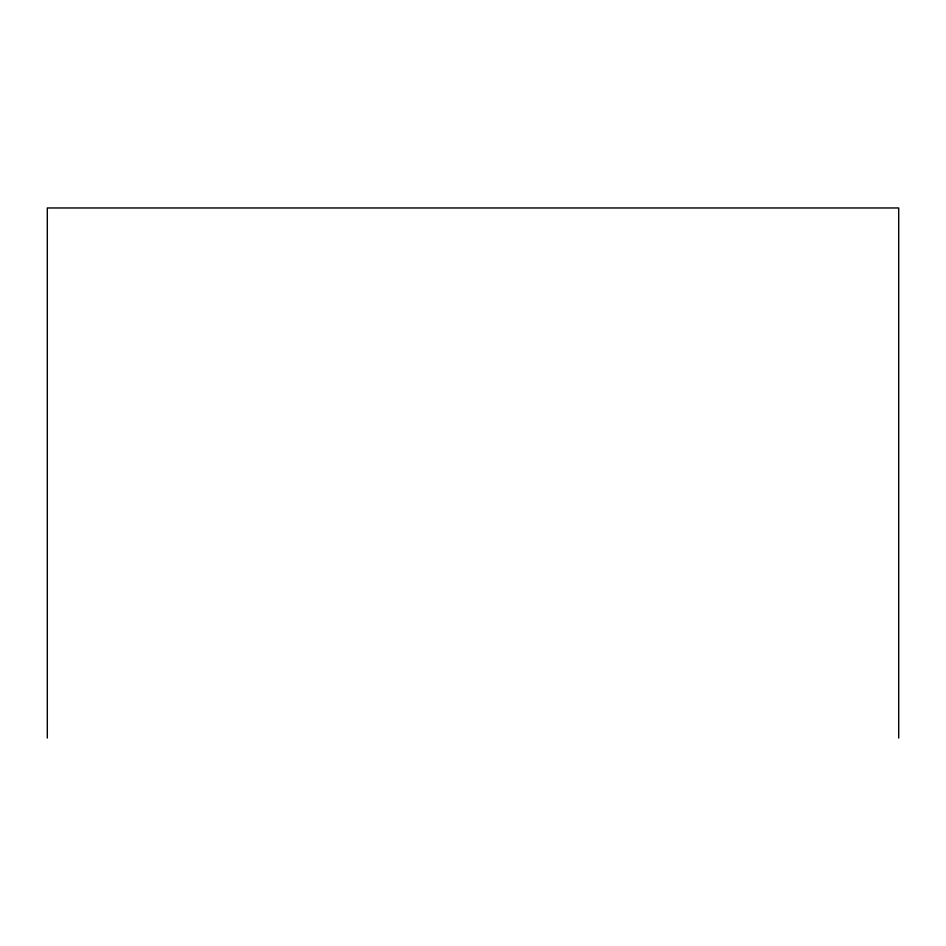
<?xml version="1.0" encoding="UTF-8"?>
<svg xmlns="http://www.w3.org/2000/svg" width="946" height="946" viewBox="0 0 946 946"><rect width="100%" height="100%" fill="white"/><g stroke="black" fill="none" stroke-linecap="round" stroke-linejoin="round"><path stroke-width="1.42" d="M898.7 738.034L898.7 207.966L47.3 207.966L47.3 738.034"/></g></svg>
